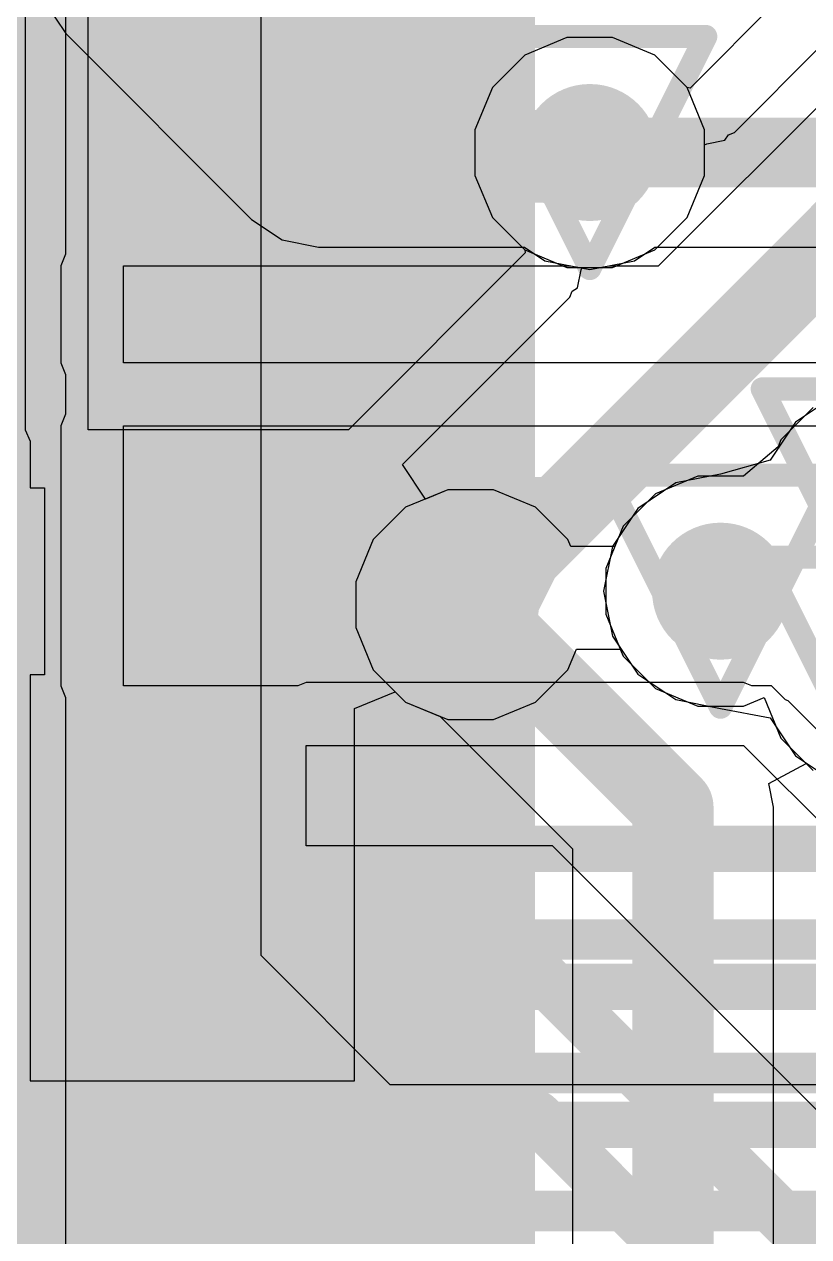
# Model space of a CAD drawing. Header units: inches. Extents: x -6 to 283, y -12 to 154.
# Drawn here: x 42.219 to 43.938, y -2.269 to 0.386 of the extents above; entities that cross this region are included whole.
import ezdxf

# ---------------------------------------------------------------- set-up
doc = ezdxf.new("R2010")
doc.units = ezdxf.units.IN
for name, color, linetype in [('Bottom Layer', 5, 'Continuous'), ('Bottom Paste', 16, 'Continuous'), ('Bottom Solder', 6, 'Continuous'), ('Drill Drawing', 1, 'Continuous'), ('GND-1', 16, 'Continuous'), ('GND-2', 90, 'Continuous'), ('GND-3', 216, 'Continuous'), ('GND-4', 54, 'Continuous'), ('PWR-1', 156, 'Continuous'), ('PWR-2', 130, 'Continuous'), ('Signal L1', 76, 'Continuous'), ('Signal L2', 6, 'Continuous'), ('Top Layer', 1, 'Continuous'), ('Top Overlay', 2, 'Continuous'), ('Top Paste', 8, 'Continuous'), ('Top Solder', 216, 'Continuous'), ('Via Holes', 16, 'Continuous')]:
    doc.layers.add(name, color=color, linetype=linetype)

# ---------------------------------------------------------------- blocks, each defined once
blk = doc.blocks.new('68_QFN__7_7__B_43')
at = {"layer": 'Bottom Layer'}
for points in [[(-3.835, 2.21), (-3.035, 2.21), (-3.035, 1.99), (-3.835, 1.99)], [(-3.835, 1.86), (-3.035, 1.86), (-3.035, 1.64), (-3.835, 1.64)], [(-3.835, 1.51), (-3.035, 1.51), (-3.035, 1.29), (-3.835, 1.29)], [(-3.835, 1.16), (-3.035, 1.16), (-3.035, 0.94), (-3.835, 0.94)], [(-3.835, 0.81), (-3.035, 0.81), (-3.035, 0.59), (-3.835, 0.59)], [(-3.835, 0.46), (-3.035, 0.46), (-3.035, 0.24), (-3.835, 0.24)], [(-3.835, 0.11), (-3.035, 0.11), (-3.035, -0.11), (-3.835, -0.11)], [(-3.835, -0.24), (-3.035, -0.24), (-3.035, -0.46), (-3.835, -0.46)], [(-3.835, -0.59), (-3.035, -0.59), (-3.035, -0.81), (-3.835, -0.81)]]:
    blk.add_hatch(color=5, dxfattribs=at).paths.add_polyline_path(points)
at = {"layer": 'Bottom Paste'}
for points in [[(-3.835, 2.21), (-3.035, 2.21), (-3.035, 1.99), (-3.835, 1.99)], [(-3.835, 1.86), (-3.035, 1.86), (-3.035, 1.64), (-3.835, 1.64)], [(-3.835, 1.51), (-3.035, 1.51), (-3.035, 1.29), (-3.835, 1.29)], [(-3.835, 1.16), (-3.035, 1.16), (-3.035, 0.94), (-3.835, 0.94)], [(-3.835, 0.81), (-3.035, 0.81), (-3.035, 0.59), (-3.835, 0.59)], [(-3.835, 0.46), (-3.035, 0.46), (-3.035, 0.24), (-3.835, 0.24)], [(-3.835, 0.11), (-3.035, 0.11), (-3.035, -0.11), (-3.835, -0.11)], [(-3.835, -0.24), (-3.035, -0.24), (-3.035, -0.46), (-3.835, -0.46)], [(-3.835, -0.59), (-3.035, -0.59), (-3.035, -0.81), (-3.835, -0.81)]]:
    blk.add_hatch(color=16, dxfattribs=at).paths.add_polyline_path(points)
at = {"layer": 'Bottom Solder'}
for points in [[(-2.9166, 2.9166), (2.9166, 2.9166), (2.9166, -2.9166), (-2.9166, -2.9166)], [(-3.9366, 2.3116), (-2.9334, 2.3116), (-2.9334, 1.8884), (-3.9366, 1.8884)], [(-3.9366, 1.9616), (-2.9334, 1.9616), (-2.9334, 1.5384), (-3.9366, 1.5384)], [(-3.9366, 1.6116), (-2.9334, 1.6116), (-2.9334, 1.1884), (-3.9366, 1.1884)], [(-3.9366, 1.2616), (-2.9334, 1.2616), (-2.9334, 0.8384), (-3.9366, 0.8384)], [(-3.9366, 0.9116), (-2.9334, 0.9116), (-2.9334, 0.4884), (-3.9366, 0.4884)], [(-3.9366, 0.5616), (-2.9334, 0.5616), (-2.9334, 0.1384), (-3.9366, 0.1384)], [(-3.9366, 0.2116), (-2.9334, 0.2116), (-2.9334, -0.2116), (-3.9366, -0.2116)], [(-3.9366, -0.1384), (-2.9334, -0.1384), (-2.9334, -0.5616), (-3.9366, -0.5616)], [(-3.9366, -0.4884), (-2.9334, -0.4884), (-2.9334, -0.9116), (-3.9366, -0.9116)]]:
    blk.add_hatch(color=6, dxfattribs=at).paths.add_polyline_path(points)
blk = doc.blocks.new('C___0402_366')
at = {"layer": 'Top Layer'}
for points in [[(-0.6985, -0.3175), (-0.6985, 0.3175), (-0.2413, 0.3175), (-0.2413, -0.3175)], [(0.2413, -0.3175), (0.2413, 0.3175), (0.6985, 0.3175), (0.6985, -0.3175)]]:
    blk.add_hatch(color=1, dxfattribs=at).paths.add_polyline_path(points)
at = {"layer": 'Top Paste'}
for points in [[(-0.6985, -0.3175), (-0.6985, 0.3175), (-0.2413, 0.3175), (-0.2413, -0.3175)], [(0.2413, -0.3175), (0.2413, 0.3175), (0.6985, 0.3175), (0.6985, -0.3175)]]:
    blk.add_hatch(color=8, dxfattribs=at).paths.add_polyline_path(points)
at = {"layer": 'Top Solder'}
for points in [[(-0.7585, -0.3775), (-0.7585, 0.3775), (-0.1813, 0.3775), (-0.1813, -0.3775)], [(0.1813, -0.3775), (0.1813, 0.3775), (0.7585, 0.3775), (0.7585, -0.3775)]]:
    blk.add_hatch(color=216, dxfattribs=at).paths.add_polyline_path(points)
at = {"layer": 'Top Overlay'}
for points in [[(-0.7874, 0.4064, 0.127, 0.127, 0), (-0.7874, -0.4064, 0.127, 0.127, 0)], [(-0.2794, 0.4064, 0.127, 0.127, 0), (-0.7874, 0.4064, 0.127, 0.127, 0)], [(0.7874, 0.4064, 0.127, 0.127, 0), (0.2794, 0.4064, 0.127, 0.127, 0)], [(0.7874, 0.4064, 0.127, 0.127, 0), (0.7874, -0.4064, 0.127, 0.127, 0)], [(-0.2794, -0.4064, 0.127, 0.127, 0), (-0.7874, -0.4064, 0.127, 0.127, 0)], [(0.7874, -0.4064, 0.127, 0.127, 0), (0.2794, -0.4064, 0.127, 0.127, 0)]]:
    blk.add_lwpolyline(points, format="xyseb", dxfattribs=at)
for points in [[(-0.8191, 0.4064, 0.0635, 0.0635, 1), (-0.7556, 0.4064, 0.0635, 0.0635, 1)], [(-0.8191, 0.4064, 0.0635, 0.0635, 1), (-0.7556, 0.4064, 0.0635, 0.0635, 1)], [(-0.3111, 0.4064, 0.0635, 0.0635, 1), (-0.2477, 0.4064, 0.0635, 0.0635, 1)], [(0.2477, 0.4064, 0.0635, 0.0635, 1), (0.3111, 0.4064, 0.0635, 0.0635, 1)], [(0.7556, 0.4064, 0.0635, 0.0635, 1), (0.8191, 0.4064, 0.0635, 0.0635, 1)], [(0.7556, 0.4064, 0.0635, 0.0635, 1), (0.8191, 0.4064, 0.0635, 0.0635, 1)], [(-0.8191, -0.4064, 0.0635, 0.0635, 1), (-0.7556, -0.4064, 0.0635, 0.0635, 1)], [(-0.8191, -0.4064, 0.0635, 0.0635, 1), (-0.7556, -0.4064, 0.0635, 0.0635, 1)], [(-0.3111, -0.4064, 0.0635, 0.0635, 1), (-0.2477, -0.4064, 0.0635, 0.0635, 1)], [(0.2477, -0.4064, 0.0635, 0.0635, 1), (0.3111, -0.4064, 0.0635, 0.0635, 1)], [(0.7556, -0.4064, 0.0635, 0.0635, 1), (0.8191, -0.4064, 0.0635, 0.0635, 1)], [(0.7556, -0.4064, 0.0635, 0.0635, 1), (0.8191, -0.4064, 0.0635, 0.0635, 1)]]:
    blk.add_lwpolyline(points, format="xyseb", close=True, dxfattribs=at)
blk = doc.blocks.new('C___0402_453')
at = {"layer": 'Top Layer'}
for points in [[(-0.6985, -0.3175), (-0.6985, 0.3175), (-0.2413, 0.3175), (-0.2413, -0.3175)], [(0.2413, -0.3175), (0.2413, 0.3175), (0.6985, 0.3175), (0.6985, -0.3175)]]:
    blk.add_hatch(color=1, dxfattribs=at).paths.add_polyline_path(points)
at = {"layer": 'Top Paste'}
for points in [[(-0.6985, -0.3175), (-0.6985, 0.3175), (-0.2413, 0.3175), (-0.2413, -0.3175)], [(0.2413, -0.3175), (0.2413, 0.3175), (0.6985, 0.3175), (0.6985, -0.3175)]]:
    blk.add_hatch(color=8, dxfattribs=at).paths.add_polyline_path(points)
at = {"layer": 'Top Solder'}
for points in [[(-0.7585, -0.3775), (-0.7585, 0.3775), (-0.1813, 0.3775), (-0.1813, -0.3775)], [(0.1813, -0.3775), (0.1813, 0.3775), (0.7585, 0.3775), (0.7585, -0.3775)]]:
    blk.add_hatch(color=216, dxfattribs=at).paths.add_polyline_path(points)
at = {"layer": 'Top Overlay'}
for points in [[(-0.7874, -0.4064, 0.127, 0.127, 0), (-0.7874, 0.4064, 0.127, 0.127, 0)], [(-0.7874, 0.4064, 0.127, 0.127, 0), (-0.2794, 0.4064, 0.127, 0.127, 0)], [(0.2794, 0.4064, 0.127, 0.127, 0), (0.7874, 0.4064, 0.127, 0.127, 0)], [(0.7874, -0.4064, 0.127, 0.127, 0), (0.7874, 0.4064, 0.127, 0.127, 0)], [(-0.7874, -0.4064, 0.127, 0.127, 0), (-0.2794, -0.4064, 0.127, 0.127, 0)], [(0.2794, -0.4064, 0.127, 0.127, 0), (0.7874, -0.4064, 0.127, 0.127, 0)]]:
    blk.add_lwpolyline(points, format="xyseb", dxfattribs=at)
for points in [[(-0.8191, 0.4064, 0.0635, 0.0635, 1), (-0.7556, 0.4064, 0.0635, 0.0635, 1)], [(-0.8191, 0.4064, 0.0635, 0.0635, 1), (-0.7556, 0.4064, 0.0635, 0.0635, 1)], [(-0.3111, 0.4064, 0.0635, 0.0635, 1), (-0.2477, 0.4064, 0.0635, 0.0635, 1)], [(0.2477, 0.4064, 0.0635, 0.0635, 1), (0.3111, 0.4064, 0.0635, 0.0635, 1)], [(0.7556, 0.4064, 0.0635, 0.0635, 1), (0.8191, 0.4064, 0.0635, 0.0635, 1)], [(0.7556, 0.4064, 0.0635, 0.0635, 1), (0.8191, 0.4064, 0.0635, 0.0635, 1)], [(-0.8191, -0.4064, 0.0635, 0.0635, 1), (-0.7556, -0.4064, 0.0635, 0.0635, 1)], [(-0.8191, -0.4064, 0.0635, 0.0635, 1), (-0.7556, -0.4064, 0.0635, 0.0635, 1)], [(-0.3111, -0.4064, 0.0635, 0.0635, 1), (-0.2477, -0.4064, 0.0635, 0.0635, 1)], [(0.2477, -0.4064, 0.0635, 0.0635, 1), (0.3111, -0.4064, 0.0635, 0.0635, 1)], [(0.7556, -0.4064, 0.0635, 0.0635, 1), (0.8191, -0.4064, 0.0635, 0.0635, 1)], [(0.7556, -0.4064, 0.0635, 0.0635, 1), (0.8191, -0.4064, 0.0635, 0.0635, 1)]]:
    blk.add_lwpolyline(points, format="xyseb", close=True, dxfattribs=at)
blk = doc.blocks.new('C___0402_461')
at = {"layer": 'Top Layer'}
for points in [[(-0.6985, -0.3175), (-0.6985, 0.3175), (-0.2413, 0.3175), (-0.2413, -0.3175)], [(0.2413, -0.3175), (0.2413, 0.3175), (0.6985, 0.3175), (0.6985, -0.3175)]]:
    blk.add_hatch(color=1, dxfattribs=at).paths.add_polyline_path(points)
at = {"layer": 'Top Paste'}
for points in [[(-0.6985, -0.3175), (-0.6985, 0.3175), (-0.2413, 0.3175), (-0.2413, -0.3175)], [(0.2413, -0.3175), (0.2413, 0.3175), (0.6985, 0.3175), (0.6985, -0.3175)]]:
    blk.add_hatch(color=8, dxfattribs=at).paths.add_polyline_path(points)
at = {"layer": 'Top Solder'}
for points in [[(-0.7585, -0.3775), (-0.7585, 0.3775), (-0.1813, 0.3775), (-0.1813, -0.3775)], [(0.1813, -0.3775), (0.1813, 0.3775), (0.7585, 0.3775), (0.7585, -0.3775)]]:
    blk.add_hatch(color=216, dxfattribs=at).paths.add_polyline_path(points)
at = {"layer": 'Top Overlay'}
for points in [[(-0.2794, 0.4064, 0.127, 0.127, 0), (-0.7874, 0.4064, 0.127, 0.127, 0)], [(-0.7874, -0.4064, 0.127, 0.127, 0), (-0.7874, 0.4064, 0.127, 0.127, 0)], [(0.7874, 0.4064, 0.127, 0.127, 0), (0.2794, 0.4064, 0.127, 0.127, 0)], [(0.7874, -0.4064, 0.127, 0.127, 0), (0.7874, 0.4064, 0.127, 0.127, 0)], [(-0.2794, -0.4064, 0.127, 0.127, 0), (-0.7874, -0.4064, 0.127, 0.127, 0)], [(0.7874, -0.4064, 0.127, 0.127, 0), (0.2794, -0.4064, 0.127, 0.127, 0)]]:
    blk.add_lwpolyline(points, format="xyseb", dxfattribs=at)
for points in [[(-0.8191, 0.4064, 0.0635, 0.0635, 1), (-0.7556, 0.4064, 0.0635, 0.0635, 1)], [(-0.8191, 0.4064, 0.0635, 0.0635, 1), (-0.7556, 0.4064, 0.0635, 0.0635, 1)], [(-0.3111, 0.4064, 0.0635, 0.0635, 1), (-0.2477, 0.4064, 0.0635, 0.0635, 1)], [(0.2477, 0.4064, 0.0635, 0.0635, 1), (0.3111, 0.4064, 0.0635, 0.0635, 1)], [(0.7556, 0.4064, 0.0635, 0.0635, 1), (0.8191, 0.4064, 0.0635, 0.0635, 1)], [(0.7556, 0.4064, 0.0635, 0.0635, 1), (0.8191, 0.4064, 0.0635, 0.0635, 1)], [(-0.8191, -0.4064, 0.0635, 0.0635, 1), (-0.7556, -0.4064, 0.0635, 0.0635, 1)], [(-0.8191, -0.4064, 0.0635, 0.0635, 1), (-0.7556, -0.4064, 0.0635, 0.0635, 1)], [(-0.3111, -0.4064, 0.0635, 0.0635, 1), (-0.2477, -0.4064, 0.0635, 0.0635, 1)], [(0.2477, -0.4064, 0.0635, 0.0635, 1), (0.3111, -0.4064, 0.0635, 0.0635, 1)], [(0.7556, -0.4064, 0.0635, 0.0635, 1), (0.8191, -0.4064, 0.0635, 0.0635, 1)], [(0.7556, -0.4064, 0.0635, 0.0635, 1), (0.8191, -0.4064, 0.0635, 0.0635, 1)]]:
    blk.add_lwpolyline(points, format="xyseb", close=True, dxfattribs=at)

msp = doc.modelspace()

# ---------------------------------------------------------------- hatches: boundary and pattern name
at = {"layer": 'Bottom Layer'}
h = msp.add_hatch(color=5, dxfattribs=at)
edge = h.paths.add_edge_path()
edge.add_arc((43.4587, 0.105), 0.15, 0, 360)
h = msp.add_hatch(color=5, dxfattribs=at)
edge = h.paths.add_edge_path()
edge.add_arc((43.7452, -0.8556), 0.15, 0, 360)
at = {"layer": 'GND-1'}
h = msp.add_hatch(color=16, dxfattribs=at)
edge = h.paths.add_edge_path()
edge.add_arc((43.4587, 0.105), 0.15, 0, 360)
h = msp.add_hatch(color=16, dxfattribs=at)
edge = h.paths.add_edge_path()
edge.add_arc((43.7452, -0.8556), 0.15, 0, 360)
h = msp.add_hatch(color=16, dxfattribs=at)
edge = h.paths.add_edge_path()
edge.add_arc((43.1973, -0.8852), 0.15, 0, 360)
at = {"layer": 'GND-2'}
h = msp.add_hatch(color=90, dxfattribs=at)
edge = h.paths.add_edge_path()
edge.add_arc((43.4587, 0.105), 0.15, 0, 360)
h = msp.add_hatch(color=90, dxfattribs=at)
edge = h.paths.add_edge_path()
edge.add_arc((43.7452, -0.8556), 0.15, 0, 360)
at = {"layer": 'GND-3'}
h = msp.add_hatch(color=216, dxfattribs=at)
edge = h.paths.add_edge_path()
edge.add_arc((43.4587, 0.105), 0.15, 0, 360)
h = msp.add_hatch(color=216, dxfattribs=at)
edge = h.paths.add_edge_path()
edge.add_arc((43.7452, -0.8556), 0.15, 0, 360)
at = {"layer": 'GND-4'}
h = msp.add_hatch(color=54, dxfattribs=at)
edge = h.paths.add_edge_path()
edge.add_arc((43.4587, 0.105), 0.15, 0, 360)
h = msp.add_hatch(color=54, dxfattribs=at)
edge = h.paths.add_edge_path()
edge.add_arc((43.7452, -0.8556), 0.15, 0, 360)
at = {"layer": 'PWR-1'}
h = msp.add_hatch(color=156, dxfattribs=at)
edge = h.paths.add_edge_path()
edge.add_arc((43.4587, 0.105), 0.15, 0, 360)
h = msp.add_hatch(color=156, dxfattribs=at)
edge = h.paths.add_edge_path()
edge.add_arc((43.7452, -0.8556), 0.15, 0, 360)
at = {"layer": 'PWR-2'}
h = msp.add_hatch(color=130, dxfattribs=at)
edge = h.paths.add_edge_path()
edge.add_arc((43.4587, 0.105), 0.15, 0, 360)
h = msp.add_hatch(color=130, dxfattribs=at)
edge = h.paths.add_edge_path()
edge.add_arc((43.7452, -0.8556), 0.15, 0, 360)
at = {"layer": 'Signal L1'}
h = msp.add_hatch(color=76, dxfattribs=at)
edge = h.paths.add_edge_path()
edge.add_arc((43.4587, 0.105), 0.15, 0, 360)
h = msp.add_hatch(color=76, dxfattribs=at)
edge = h.paths.add_edge_path()
edge.add_arc((43.7452, -0.8556), 0.15, 0, 360)
h = msp.add_hatch(color=76, dxfattribs=at)
edge = h.paths.add_edge_path()
edge.add_arc((43.1973, -0.8852), 0.15, 0, 360)
at = {"layer": 'Signal L2'}
h = msp.add_hatch(color=6, dxfattribs=at)
edge = h.paths.add_edge_path()
edge.add_arc((43.4587, 0.105), 0.15, 0, 360)
h = msp.add_hatch(color=6, dxfattribs=at)
edge = h.paths.add_edge_path()
edge.add_arc((43.7452, -0.8556), 0.15, 0, 360)
at = {"layer": 'Top Layer'}
h = msp.add_hatch(color=1, dxfattribs=at)
edge = h.paths.add_edge_path()
edge.add_arc((43.4587, 0.105), 0.15, 0, 360)
h = msp.add_hatch(color=1, dxfattribs=at)
edge = h.paths.add_edge_path()
edge.add_arc((43.7452, -0.8556), 0.15, 0, 360)
h = msp.add_hatch(color=1, dxfattribs=at)
edge = h.paths.add_edge_path()
edge.add_arc((43.1973, -0.8852), 0.15, 0, 360)
at = {"layer": 'Via Holes'}
h = msp.add_hatch(color=7, dxfattribs=at)
edge = h.paths.add_edge_path()
edge.add_arc((43.4587, 0.105), 0.075, 0, 360)
h = msp.add_hatch(color=7, dxfattribs=at)
edge = h.paths.add_edge_path()
edge.add_arc((43.7452, -0.8556), 0.075, 0, 360)
h = msp.add_hatch(color=7, dxfattribs=at)
edge = h.paths.add_edge_path()
edge.add_arc((43.1973, -0.8852), 0.075, 0, 360)

# ---------------------------------------------------------------- linework, layer by layer
at = {"layer": 'Bottom Layer'}
for p, q in [((42.3102, 0.9098), (42.3102, -0.1179)), ((43.6095, -0.1432), (44.4505, 0.6977)), ((42.3102, -0.1179), (42.2998, -0.1432)), ((42.2998, -0.1432), (42.2998, -0.1705)), ((42.4372, -0.1705), (42.4372, -0.1432)), ((42.4372, -0.1432), (43.4168, -0.1432)), ((43.4168, -0.1432), (43.4587, -0.1515)), ((43.4587, -0.1515), (43.5005, -0.1432)), ((43.5005, -0.1432), (43.6095, -0.1432)), ((42.2998, -0.1705), (42.2998, -0.1706)), ((42.2998, -0.1706), (42.2998, -0.3284)), ((42.4372, -0.1706), (42.4372, -0.1705)), ((42.4372, -0.3284), (42.4372, -0.1706)), ((42.2998, -0.3284), (42.2998, -0.3284)), ((42.2998, -0.3284), (42.2998, -0.3557)), ((42.4372, -0.3557), (42.4372, -0.3284)), ((42.4372, -0.3284), (42.4372, -0.3284)), ((42.2998, -0.3557), (42.3102, -0.381)), ((45.4251, -0.3557), (42.4372, -0.3557)), ((42.3102, -0.381), (42.3102, -0.4679)), ((42.3102, -0.4679), (42.2998, -0.4932)), ((42.2998, -0.4932), (42.2998, -1.0632)), ((42.4372, -1.0632), (42.4372, -0.4932)), ((42.4372, -0.4932), (45.4251, -0.4932)), ((42.8372, -1.0557), (42.8192, -1.0632)), ((43.7958, -1.0557), (42.8372, -1.0557)), ((43.8138, -1.0632), (43.7958, -1.0557)), ((43.7958, -1.0557), (43.7958, -1.0557)), ((42.2998, -1.0632), (42.3102, -1.0885)), ((42.3102, -1.0885), (42.3102, -1.8902)), ((42.8192, -1.0632), (42.4372, -1.0632)), ((43.8571, -1.0632), (43.8138, -1.0632)), ((43.8877, -1.0938), (43.8571, -1.0632)), ((43.893, -1.096), (43.8877, -1.0938)), ((44.5169, -1.7198), (43.893, -1.096)), ((42.8372, -1.4132), (42.8372, -1.1932)), ((42.8372, -1.1932), (43.7958, -1.1932)), ((43.7958, -1.1932), (44.465, -1.8624)), ((43.3772, -1.4132), (42.8372, -1.4132)), ((44.3023, -2.3383), (43.3772, -1.4132)), ((42.3102, -1.8902), (42.3102, -3.1612))]:
    msp.add_line(p, q, dxfattribs=at)
for points in [[(42.8372, 0.0968, 0.2032, 0.2032, 0), (43.4505, 0.0968, 0.2032, 0.2032, 0)], [(43.4546, 0.1009, 0.1524, 0.1524, 0), (43.4587, 0.105, 0.1524, 0.1524, 0)], [(42.8372, -1.6532, 0.1143, 0.1143, 0), (43.3069, -1.6532, 0.1143, 0.1143, 0)], [(43.3069, -1.6532, 0.1143, 0.1143, 0), (44.0951, -2.4414, 0.1143, 0.1143, 0)], [(42.8372, -2.0032, 0.1143, 0.1143, 0), (42.8402, -2.0062, 0.1143, 0.1143, 0)], [(42.8402, -2.0062, 0.1143, 0.1143, 0), (43.3417, -2.0062, 0.1143, 0.1143, 0)], [(43.3417, -2.0062, 0.1143, 0.1143, 0), (43.8792, -2.5437, 0.1143, 0.1143, 0)]]:
    msp.add_lwpolyline(points, format="xyseb", dxfattribs=at)
for points in [[(42.7864, 0.0968, 0.1016, 0.1016, 1), (42.888, 0.0968, 0.1016, 0.1016, 1)], [(43.3997, 0.0968, 0.1016, 0.1016, 1), (43.5013, 0.0968, 0.1016, 0.1016, 1)], [(43.4165, 0.1009, 0.0762, 0.0762, 1), (43.4927, 0.1009, 0.0762, 0.0762, 1)], [(43.4206, 0.105, 0.0762, 0.0762, 1), (43.4968, 0.105, 0.0762, 0.0762, 1)], [(42.8087, -1.6532, 0.0571, 0.0571, 1), (42.8658, -1.6532, 0.0571, 0.0571, 1)], [(43.2783, -1.6532, 0.0571, 0.0571, 1), (43.3355, -1.6532, 0.0571, 0.0571, 1)], [(43.2783, -1.6532, 0.0571, 0.0571, 1), (43.3355, -1.6532, 0.0571, 0.0571, 1)], [(42.8087, -2.0032, 0.0571, 0.0571, 1), (42.8658, -2.0032, 0.0571, 0.0571, 1)], [(42.8117, -2.0062, 0.0571, 0.0571, 1), (42.8688, -2.0062, 0.0571, 0.0571, 1)], [(42.8117, -2.0062, 0.0571, 0.0571, 1), (42.8688, -2.0062, 0.0571, 0.0571, 1)], [(43.3132, -2.0062, 0.0571, 0.0571, 1), (43.3703, -2.0062, 0.0571, 0.0571, 1)], [(43.3132, -2.0062, 0.0571, 0.0571, 1), (43.3703, -2.0062, 0.0571, 0.0571, 1)]]:
    msp.add_lwpolyline(points, format="xyseb", close=True, dxfattribs=at)
at = {"layer": 'Drill Drawing'}
for points in [[(43.2047, 0.359, 0.0508, 0.0508, 0), (43.7127, 0.359, 0.0508, 0.0508, 0)], [(43.2047, 0.359, 0.0508, 0.0508, 0), (43.4587, -0.149, 0.0508, 0.0508, 0)], [(43.4587, -0.149, 0.0508, 0.0508, 0), (43.7127, 0.359, 0.0508, 0.0508, 0)], [(43.8366, -0.4127, 0.0508, 0.0508, 0), (44.3446, -0.4127, 0.0508, 0.0508, 0)], [(43.8366, -0.4127, 0.0508, 0.0508, 0), (44.0906, -0.9207, 0.0508, 0.0508, 0)], [(43.4912, -0.6016, 0.0508, 0.0508, 0), (43.9992, -0.6016, 0.0508, 0.0508, 0)], [(43.4912, -0.6016, 0.0508, 0.0508, 0), (43.7452, -1.1096, 0.0508, 0.0508, 0)], [(43.7452, -1.1096, 0.0508, 0.0508, 0), (43.9992, -0.6016, 0.0508, 0.0508, 0)], [(42.9433, -0.6312, 0.0508, 0.0508, 0), (43.4513, -0.6312, 0.0508, 0.0508, 0)], [(42.9433, -0.6312, 0.0508, 0.0508, 0), (43.1973, -1.1392, 0.0508, 0.0508, 0)], [(43.1973, -1.1392, 0.0508, 0.0508, 0), (43.4513, -0.6312, 0.0508, 0.0508, 0)], [(43.8366, -0.781, 0.0508, 0.0508, 0), (44.3446, -0.781, 0.0508, 0.0508, 0)], [(43.8366, -0.781, 0.0508, 0.0508, 0), (44.0906, -1.289, 0.0508, 0.0508, 0)]]:
    msp.add_lwpolyline(points, format="xyseb", dxfattribs=at)
for points in [[(43.192, 0.359, 0.0254, 0.0254, 1), (43.2174, 0.359, 0.0254, 0.0254, 1)], [(43.192, 0.359, 0.0254, 0.0254, 1), (43.2174, 0.359, 0.0254, 0.0254, 1)], [(43.7, 0.359, 0.0254, 0.0254, 1), (43.7254, 0.359, 0.0254, 0.0254, 1)], [(43.7, 0.359, 0.0254, 0.0254, 1), (43.7254, 0.359, 0.0254, 0.0254, 1)], [(43.446, -0.149, 0.0254, 0.0254, 1), (43.4714, -0.149, 0.0254, 0.0254, 1)], [(43.446, -0.149, 0.0254, 0.0254, 1), (43.4714, -0.149, 0.0254, 0.0254, 1)], [(43.8239, -0.4127, 0.0254, 0.0254, 1), (43.8493, -0.4127, 0.0254, 0.0254, 1)], [(43.8239, -0.4127, 0.0254, 0.0254, 1), (43.8493, -0.4127, 0.0254, 0.0254, 1)], [(43.4785, -0.6016, 0.0254, 0.0254, 1), (43.5039, -0.6016, 0.0254, 0.0254, 1)], [(43.4785, -0.6016, 0.0254, 0.0254, 1), (43.5039, -0.6016, 0.0254, 0.0254, 1)], [(42.9306, -0.6312, 0.0254, 0.0254, 1), (42.956, -0.6312, 0.0254, 0.0254, 1)], [(42.9306, -0.6312, 0.0254, 0.0254, 1), (42.956, -0.6312, 0.0254, 0.0254, 1)], [(43.4386, -0.6312, 0.0254, 0.0254, 1), (43.464, -0.6312, 0.0254, 0.0254, 1)], [(43.4386, -0.6312, 0.0254, 0.0254, 1), (43.464, -0.6312, 0.0254, 0.0254, 1)], [(43.8239, -0.781, 0.0254, 0.0254, 1), (43.8493, -0.781, 0.0254, 0.0254, 1)], [(43.8239, -0.781, 0.0254, 0.0254, 1), (43.8493, -0.781, 0.0254, 0.0254, 1)], [(43.7325, -1.1096, 0.0254, 0.0254, 1), (43.7579, -1.1096, 0.0254, 0.0254, 1)], [(43.7325, -1.1096, 0.0254, 0.0254, 1), (43.7579, -1.1096, 0.0254, 0.0254, 1)], [(43.1846, -1.1392, 0.0254, 0.0254, 1), (43.21, -1.1392, 0.0254, 0.0254, 1)], [(43.1846, -1.1392, 0.0254, 0.0254, 1), (43.21, -1.1392, 0.0254, 0.0254, 1)]]:
    msp.add_lwpolyline(points, format="xyseb", close=True, dxfattribs=at)
at = {"layer": 'GND-1'}
for p, q in [((43.4086, 0.3566), (43.3161, 0.3183)), ((43.5087, 0.3566), (43.4086, 0.3566)), ((43.6012, 0.3183), (43.5087, 0.3566)), ((43.3161, 0.3183), (43.2454, 0.2475)), ((43.672, 0.2475), (43.6012, 0.3183)), ((43.2454, 0.2475), (43.2071, 0.155)), ((43.7103, 0.155), (43.672, 0.2475)), ((43.2071, 0.155), (43.2071, 0.055)), ((43.7103, 0.055), (43.7103, 0.155)), ((43.2071, 0.055), (43.2454, -0.0375)), ((43.672, -0.0375), (43.7103, 0.055)), ((43.2454, -0.0375), (43.3161, -0.1083)), ((43.6012, -0.1083), (43.672, -0.0375)), ((43.3161, -0.1083), (43.4086, -0.1466)), ((43.5087, -0.1466), (43.6012, -0.1083)), ((43.4086, -0.1466), (43.5087, -0.1466)), ((43.9481, -0.4534), (43.8773, -0.5242)), ((43.8773, -0.5242), (43.8711, -0.5392)), ((43.8711, -0.5392), (43.7953, -0.604)), ((43.6952, -0.604), (43.6027, -0.6423)), ((43.7953, -0.604), (43.6952, -0.604)), ((43.1473, -0.6336), (43.0548, -0.6719)), ((43.2474, -0.6336), (43.1473, -0.6336)), ((43.3399, -0.6719), (43.2474, -0.6336)), ((43.6027, -0.6423), (43.5319, -0.7131)), ((43.0548, -0.6719), (42.984, -0.7427)), ((43.4106, -0.7427), (43.3399, -0.6719)), ((43.5319, -0.7131), (43.5133, -0.7581)), ((42.984, -0.7427), (42.9457, -0.8352)), ((43.417, -0.7581), (43.4106, -0.7427)), ((43.5133, -0.7581), (43.417, -0.7581)), ((42.9457, -0.8352), (42.9457, -0.9353)), ((42.9457, -0.9353), (42.984, -1.0277)), ((43.4106, -1.0277), (43.4293, -0.9827)), ((43.4293, -0.9827), (43.5255, -0.9827)), ((43.5255, -0.9827), (43.5319, -0.9982)), ((43.5319, -0.9982), (43.6027, -1.0689)), ((42.984, -1.0277), (43.0548, -1.0985)), ((43.3399, -1.0985), (43.4106, -1.0277)), ((43.6027, -1.0689), (43.6952, -1.1072)), ((43.7953, -1.1072), (43.8405, -1.0885)), ((43.8405, -1.0885), (43.8773, -1.1775)), ((43.0548, -1.0985), (43.1473, -1.1368)), ((43.2474, -1.1368), (43.3399, -1.0985)), ((43.6952, -1.1072), (43.7953, -1.1072)), ((43.1473, -1.1368), (43.2474, -1.1368)), ((43.8773, -1.1775), (43.9481, -1.2483))]:
    msp.add_line(p, q, dxfattribs=at)
at = {"layer": 'GND-2'}
for p, q in [((43.4086, 0.3566), (43.3161, 0.3183)), ((43.5087, 0.3566), (43.4086, 0.3566)), ((43.6012, 0.3183), (43.5087, 0.3566)), ((43.3161, 0.3183), (43.2454, 0.2475)), ((43.672, 0.2475), (43.6012, 0.3183)), ((43.2454, 0.2475), (43.2071, 0.155)), ((43.7103, 0.155), (43.672, 0.2475)), ((43.2071, 0.155), (43.2071, 0.055)), ((43.7103, 0.055), (43.7103, 0.155)), ((43.2071, 0.055), (43.2454, -0.0375)), ((43.672, -0.0375), (43.7103, 0.055)), ((43.2454, -0.0375), (43.3161, -0.1083)), ((43.6012, -0.1083), (43.672, -0.0375)), ((43.3161, -0.1083), (43.4086, -0.1466)), ((43.5087, -0.1466), (43.6012, -0.1083)), ((43.4086, -0.1466), (43.5087, -0.1466)), ((43.9481, -0.4534), (43.8773, -0.5242)), ((43.8773, -0.5242), (43.8711, -0.5392)), ((43.8711, -0.5392), (43.7953, -0.604)), ((43.6952, -0.604), (43.6027, -0.6423)), ((43.7953, -0.604), (43.6952, -0.604)), ((43.6027, -0.6423), (43.5319, -0.7131)), ((43.5319, -0.7131), (43.4936, -0.8056)), ((43.4936, -0.8056), (43.4936, -0.9057)), ((43.4936, -0.9057), (43.5319, -0.9982)), ((43.5319, -0.9982), (43.6027, -1.0689)), ((43.6027, -1.0689), (43.6952, -1.1072)), ((43.7953, -1.1072), (43.8405, -1.0885)), ((43.8405, -1.0885), (43.8773, -1.1775)), ((43.6952, -1.1072), (43.7953, -1.1072)), ((43.8773, -1.1775), (43.9481, -1.2483))]:
    msp.add_line(p, q, dxfattribs=at)
at = {"layer": 'GND-3'}
for p, q in [((43.4086, 0.3566), (43.3161, 0.3183)), ((43.5087, 0.3566), (43.4086, 0.3566)), ((43.6012, 0.3183), (43.5087, 0.3566)), ((43.3161, 0.3183), (43.2454, 0.2475)), ((43.672, 0.2475), (43.6012, 0.3183)), ((43.2454, 0.2475), (43.2071, 0.155)), ((43.7103, 0.155), (43.672, 0.2475)), ((43.2071, 0.155), (43.2071, 0.055)), ((43.7103, 0.055), (43.7103, 0.155)), ((43.2071, 0.055), (43.2454, -0.0375)), ((43.672, -0.0375), (43.7103, 0.055)), ((43.2454, -0.0375), (43.3161, -0.1083)), ((43.6012, -0.1083), (43.672, -0.0375)), ((43.3161, -0.1083), (43.4086, -0.1466)), ((43.5087, -0.1466), (43.6012, -0.1083)), ((43.4086, -0.1466), (43.5087, -0.1466)), ((43.9481, -0.4534), (43.8773, -0.5242)), ((43.8773, -0.5242), (43.8711, -0.5392)), ((43.8711, -0.5392), (43.7953, -0.604)), ((43.6952, -0.604), (43.6027, -0.6423)), ((43.7953, -0.604), (43.6952, -0.604)), ((43.6027, -0.6423), (43.5319, -0.7131)), ((43.5319, -0.7131), (43.4936, -0.8056)), ((43.4936, -0.8056), (43.4936, -0.9057)), ((43.4936, -0.9057), (43.5319, -0.9982)), ((43.5319, -0.9982), (43.6027, -1.0689)), ((43.6027, -1.0689), (43.6952, -1.1072)), ((43.7953, -1.1072), (43.8405, -1.0885)), ((43.8405, -1.0885), (43.8773, -1.1775)), ((43.6952, -1.1072), (43.7953, -1.1072)), ((43.8773, -1.1775), (43.9481, -1.2483))]:
    msp.add_line(p, q, dxfattribs=at)
at = {"layer": 'GND-4'}
for p, q in [((43.4086, 0.3566), (43.3161, 0.3183)), ((43.5087, 0.3566), (43.4086, 0.3566)), ((43.6012, 0.3183), (43.5087, 0.3566)), ((43.3161, 0.3183), (43.2454, 0.2475)), ((43.672, 0.2475), (43.6012, 0.3183)), ((43.2454, 0.2475), (43.2071, 0.155)), ((43.7103, 0.155), (43.672, 0.2475)), ((43.2071, 0.155), (43.2071, 0.055)), ((43.7103, 0.055), (43.7103, 0.155)), ((43.2071, 0.055), (43.2454, -0.0375)), ((43.672, -0.0375), (43.7103, 0.055)), ((43.2454, -0.0375), (43.3161, -0.1083)), ((43.6012, -0.1083), (43.672, -0.0375)), ((43.3161, -0.1083), (43.4086, -0.1466)), ((43.5087, -0.1466), (43.6012, -0.1083)), ((43.4086, -0.1466), (43.5087, -0.1466)), ((43.9481, -0.4534), (43.8773, -0.5242)), ((43.8773, -0.5242), (43.8711, -0.5392)), ((43.8711, -0.5392), (43.7953, -0.604)), ((43.6952, -0.604), (43.6027, -0.6423)), ((43.7953, -0.604), (43.6952, -0.604)), ((43.6027, -0.6423), (43.5319, -0.7131)), ((43.5319, -0.7131), (43.4936, -0.8056)), ((43.4936, -0.8056), (43.4936, -0.9057)), ((43.4936, -0.9057), (43.5319, -0.9982)), ((43.5319, -0.9982), (43.6027, -1.0689)), ((43.6027, -1.0689), (43.6952, -1.1072)), ((43.7953, -1.1072), (43.8405, -1.0885)), ((43.8405, -1.0885), (43.8773, -1.1775)), ((43.6952, -1.1072), (43.7953, -1.1072)), ((43.8773, -1.1775), (43.9481, -1.2483))]:
    msp.add_line(p, q, dxfattribs=at)
at = {"layer": 'PWR-1'}
for p, q in [((42.2656, 0.4328), (42.3105, 0.3656)), ((42.3105, 0.3656), (42.7177, -0.0415)), ((42.7177, -0.0415), (42.7849, -0.0864)), ((42.7849, -0.0864), (42.8642, -0.1022)), ((42.8642, -0.1022), (42.8642, -0.1022)), ((42.8642, -0.1022), (43.3159, -0.1022)), ((43.3159, -0.1022), (43.3605, -0.132)), ((43.5568, -0.132), (43.6015, -0.1022)), ((43.6015, -0.1022), (45.2579, -0.1022)), ((43.3605, -0.132), (43.4587, -0.1515)), ((43.4587, -0.1515), (43.5568, -0.132)), ((43.9924, -0.4297), (43.9092, -0.4853)), ((43.9092, -0.4853), (43.8536, -0.5685)), ((43.8536, -0.5685), (43.7452, -0.5991)), ((43.7452, -0.5991), (43.647, -0.6186)), ((43.647, -0.6186), (43.5638, -0.6742)), ((43.5638, -0.6742), (43.5082, -0.7575)), ((43.5082, -0.7575), (43.4887, -0.8556)), ((43.4887, -0.8556), (43.5082, -0.9538)), ((43.5082, -0.9538), (43.5638, -1.037)), ((43.5638, -1.037), (43.647, -1.0926)), ((43.647, -1.0926), (43.7452, -1.1122)), ((43.7452, -1.1122), (43.8536, -1.1331)), ((43.8536, -1.1331), (43.9092, -1.2164)), ((43.9092, -1.2164), (43.9924, -1.272))]:
    msp.add_line(p, q, dxfattribs=at)
for points in [[(42.457, 0.5121, 0.1524, 0.1524, 0), (42.8642, 0.105, 0.1524, 0.1524, 0)], [(42.8642, 0.105, 0.1524, 0.1524, 0), (43.4587, 0.105, 0.1524, 0.1524, 0)], [(43.4587, 0.105, 0.1524, 0.1524, 0), (45.2579, 0.105, 0.1524, 0.1524, 0)]]:
    msp.add_lwpolyline(points, format="xyseb", dxfattribs=at)
for points in [[(42.8261, 0.105, 0.0762, 0.0762, 1), (42.9023, 0.105, 0.0762, 0.0762, 1)], [(42.8261, 0.105, 0.0762, 0.0762, 1), (42.9023, 0.105, 0.0762, 0.0762, 1)], [(43.4206, 0.105, 0.0762, 0.0762, 1), (43.4968, 0.105, 0.0762, 0.0762, 1)], [(43.4206, 0.105, 0.0762, 0.0762, 1), (43.4968, 0.105, 0.0762, 0.0762, 1)]]:
    msp.add_lwpolyline(points, format="xyseb", close=True, dxfattribs=at)
at = {"layer": 'PWR-2'}
for p, q in [((42.7383, -1.6535), (42.7383, 0.8081)), ((43.4086, 0.3566), (43.3161, 0.3183)), ((43.5087, 0.3566), (43.4086, 0.3566)), ((43.6012, 0.3183), (43.5087, 0.3566)), ((43.3161, 0.3183), (43.2454, 0.2475)), ((43.672, 0.2475), (43.6012, 0.3183)), ((43.2454, 0.2475), (43.2071, 0.155)), ((43.7103, 0.155), (43.672, 0.2475)), ((43.2071, 0.155), (43.2071, 0.055)), ((43.7103, 0.055), (43.7103, 0.155)), ((43.2071, 0.055), (43.2454, -0.0375)), ((43.672, -0.0375), (43.7103, 0.055)), ((43.2454, -0.0375), (43.3161, -0.1083)), ((43.6012, -0.1083), (43.672, -0.0375)), ((43.3161, -0.1083), (43.4086, -0.1466)), ((43.5087, -0.1466), (43.6012, -0.1083)), ((43.4086, -0.1466), (43.5087, -0.1466)), ((43.0214, -1.9366), (42.7383, -1.6535)), ((52.7046, -1.9366), (43.0214, -1.9366))]:
    msp.add_line(p, q, dxfattribs=at)
msp.add_lwpolyline([(42.357, -3.7718, 0.254, 0.254, 0), (42.357, 4.1529, 0.254, 0.254, 0)], format="xyseb", dxfattribs=at)
at = {"layer": 'Signal L1'}
for points in [[(41.9367, 0.2115, 0.254, 0.254, -0.414214), (42.3975, 0.6723, 0.254, 0.254, 0)], [(43.1978, -0.8856, 0.1778, 0.1778, 0), (44.0924, 0.009, 0.1778, 0.1778, 0)], [(35.7933, -1.4197, 0.1016, 0.1016, 0), (50.0663, -1.4197, 0.1016, 0.1016, 0)], [(35.4699, -1.7221, 0.1016, 0.1016, 0), (50.1268, -1.7221, 0.1016, 0.1016, 0)], [(35.1703, -2.0245, 0.1016, 0.1016, 0), (50.2106, -2.0245, 0.1016, 0.1016, 0)]]:
    msp.add_lwpolyline(points, format="xyseb", dxfattribs=at)
msp.add_lwpolyline([(43.1533, -0.8856, 0.0889, 0.0889, 1), (43.2422, -0.8856, 0.0889, 0.0889, 1)], format="xyseb", close=True, dxfattribs=at)
at = {"layer": 'Signal L2'}
for points in [[(42.1449, -1.6184, 0.0889, 0.0889, 0), (44.2211, -1.6184, 0.0889, 0.0889, 0)], [(42.0239, -1.9105, 0.0889, 0.0889, 0), (44.1001, -1.9105, 0.0889, 0.0889, 0)], [(41.8745, -2.213, 0.0889, 0.0889, 0), (43.9922, -2.213, 0.0889, 0.0889, 0)]]:
    msp.add_lwpolyline(points, format="xyseb", dxfattribs=at)
at = {"layer": 'Top Layer'}
for p, q in [((42.2217, 0.7042), (42.2217, -0.5022)), ((42.3592, -0.5022), (42.3592, 0.7042)), ((43.8693, 0.4372), (43.6784, 0.2462)), ((43.4086, 0.3566), (43.3161, 0.3183)), ((43.5087, 0.3566), (43.4086, 0.3566)), ((43.6012, 0.3183), (43.5087, 0.3566)), ((43.7756, 0.149), (43.9665, 0.34)), ((43.3161, 0.3183), (43.2454, 0.2475)), ((43.672, 0.2475), (43.6012, 0.3183)), ((43.2454, 0.2475), (43.2071, 0.155)), ((43.6784, 0.2462), (43.672, 0.2475)), ((43.2071, 0.155), (43.2071, 0.055)), ((43.7547, 0.1319), (43.7626, 0.1437)), ((43.7626, 0.1437), (43.7756, 0.149)), ((43.7103, 0.122), (43.7154, 0.1241)), ((43.7103, 0.055), (43.7103, 0.122)), ((43.7154, 0.1241), (43.7547, 0.1319)), ((43.2071, 0.055), (43.2454, -0.0375)), ((43.672, -0.0375), (43.7103, 0.055)), ((43.2454, -0.0375), (43.3161, -0.1083)), ((43.6012, -0.1083), (43.672, -0.0375)), ((43.3174, -0.1147), (42.9299, -0.5022)), ((43.3161, -0.1083), (43.3174, -0.1147)), ((43.5087, -0.1466), (43.6012, -0.1083)), ((43.4317, -0.1911), (43.4395, -0.1518)), ((43.4395, -0.1518), (43.4417, -0.1466)), ((43.4417, -0.1466), (43.5087, -0.1466)), ((43.048, -0.5785), (43.4146, -0.2119)), ((43.4146, -0.2119), (43.42, -0.1989)), ((43.42, -0.1989), (43.4317, -0.1911)), ((43.9481, -0.4534), (43.8773, -0.5242)), ((42.2217, -0.5022), (42.2322, -0.5274)), ((42.9299, -0.5022), (42.3592, -0.5022)), ((42.2322, -0.5274), (42.2322, -0.6292)), ((43.8773, -0.5242), (43.8711, -0.5392)), ((43.8711, -0.5392), (43.7953, -0.604)), ((43.0984, -0.6539), (43.048, -0.5785)), ((43.6952, -0.604), (43.6027, -0.6423)), ((43.7953, -0.604), (43.6952, -0.604)), ((42.2322, -0.6292), (42.264, -0.6292)), ((42.264, -0.6292), (42.264, -1.039)), ((43.1473, -0.6336), (43.0984, -0.6539)), ((43.2474, -0.6336), (43.1473, -0.6336)), ((43.3399, -0.6719), (43.2474, -0.6336)), ((43.6027, -0.6423), (43.5319, -0.7131)), ((43.4106, -0.7427), (43.3399, -0.6719)), ((43.5319, -0.7131), (43.5133, -0.7581)), ((43.417, -0.7581), (43.4106, -0.7427)), ((43.5133, -0.7581), (43.417, -0.7581)), ((42.264, -1.039), (42.2322, -1.039)), ((42.2322, -1.039), (42.2322, -1.928)), ((42.9434, -1.1128), (43.0323, -1.0759)), ((43.0323, -1.0759), (43.0548, -1.0985)), ((42.9434, -1.928), (42.9434, -1.1128)), ((43.0548, -1.0985), (43.1308, -1.13)), ((43.1308, -1.13), (43.4208, -1.42)), ((43.8507, -1.2766), (43.9326, -1.2328)), ((43.9326, -1.2328), (43.9481, -1.2483)), ((43.8611, -1.3288), (43.8507, -1.2766)), ((43.8611, -4.1993), (43.8611, -1.3288)), ((43.4208, -1.42), (43.4208, -3.6377)), ((42.2322, -1.928), (42.9434, -1.928))]:
    msp.add_line(p, q, dxfattribs=at)
for points in [[(42.5878, -1.4835, 0.381, 0.381, 0), (42.5878, -0.1847, 0.381, 0.381, 0)], [(43.1973, -0.8852, 0.1778, 0.1778, 0), (43.641, -1.3288, 0.1778, 0.1778, 0)], [(43.641, -4.3122, 0.1778, 0.1778, 0), (43.641, -1.3288, 0.1778, 0.1778, 0)]]:
    msp.add_lwpolyline(points, format="xyseb", dxfattribs=at)
for points in [[(42.4925, -0.1847, 0.1905, 0.1905, 1), (42.683, -0.1847, 0.1905, 0.1905, 1)], [(43.1529, -0.8852, 0.0889, 0.0889, 1), (43.2418, -0.8852, 0.0889, 0.0889, 1)], [(43.5965, -1.3288, 0.0889, 0.0889, 1), (43.6854, -1.3288, 0.0889, 0.0889, 1)], [(43.5965, -1.3288, 0.0889, 0.0889, 1), (43.6854, -1.3288, 0.0889, 0.0889, 1)], [(42.4925, -1.4835, 0.1905, 0.1905, 1), (42.683, -1.4835, 0.1905, 0.1905, 1)]]:
    msp.add_lwpolyline(points, format="xyseb", close=True, dxfattribs=at)

# ---------------------------------------------------------------- block references
for name, p, rotation in [('68_QFN__7_7__B_43', (39.4022, -0.2532), 180), ('C___0402_366', (42.1179, -0.1847), 180), ('C___0402_461', (42.4227, -3.1053), 270)]:
    msp.add_blockref(name, p, dxfattribs=dict(rotation=rotation))
msp.add_blockref('C___0402_453', (42.1179, -1.4835))

doc.saveas('drawing.dxf')
